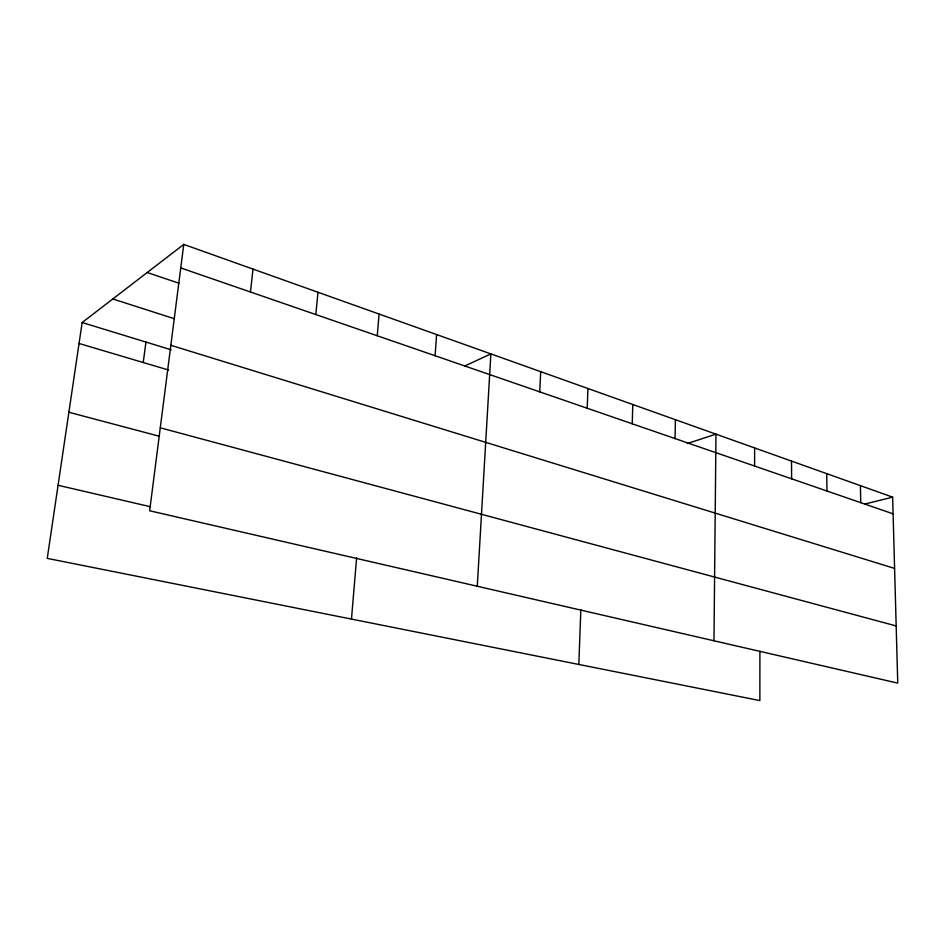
<?xml version="1.0" encoding="UTF-8"?>
<svg xmlns="http://www.w3.org/2000/svg" width="945" height="945" viewBox="0 0 945 945"><rect width="100%" height="100%" fill="white"/><g stroke="black" fill="none" stroke-linecap="round" stroke-linejoin="round"><path stroke-width="1.42" d="M759.898 651.211L759.874 700.588L47.25 558.377L82.156 322.529L183.767 244.412L892.635 497.141L897.75 683.117L149.653 510.772L183.767 244.412M754.606 466.039L754.642 447.942M713.971 640.781L715.979 434.157L687.31 443.536M675.061 438.574L675.403 419.698M632.252 423.797L632.784 404.495M587.199 408.252L587.944 388.513M578.812 664.453L580.844 609.631M539.737 391.856L540.705 371.668M477.272 586.243L490.88 353.902L464.786 365.987M435.102 355.733L436.602 334.554M351.481 619.093L356.631 557.621M377.256 335.77L379.063 314.035M315.819 314.555L317.981 292.265M250.449 291.981L253.012 269.101M143.227 362.526L145.955 342.066M864.734 504.075L892.635 497.141M58.07 485.281L150.515 506.756M68.879 412.256L159.54 436.306M160.284 427.801L896.179 625.944M79.061 343.484L168.623 370.05M82.156 322.529L171.21 349.804M170.844 345.291L894.596 568.417M112.798 298.963L174.152 318.654M147.219 272.503L178.841 283.193M180.755 267.931L893.096 513.844M860.411 485.647L860.765 502.693M826.733 473.646L826.981 491.022M791.52 461.089L791.626 478.82"/></g></svg>
